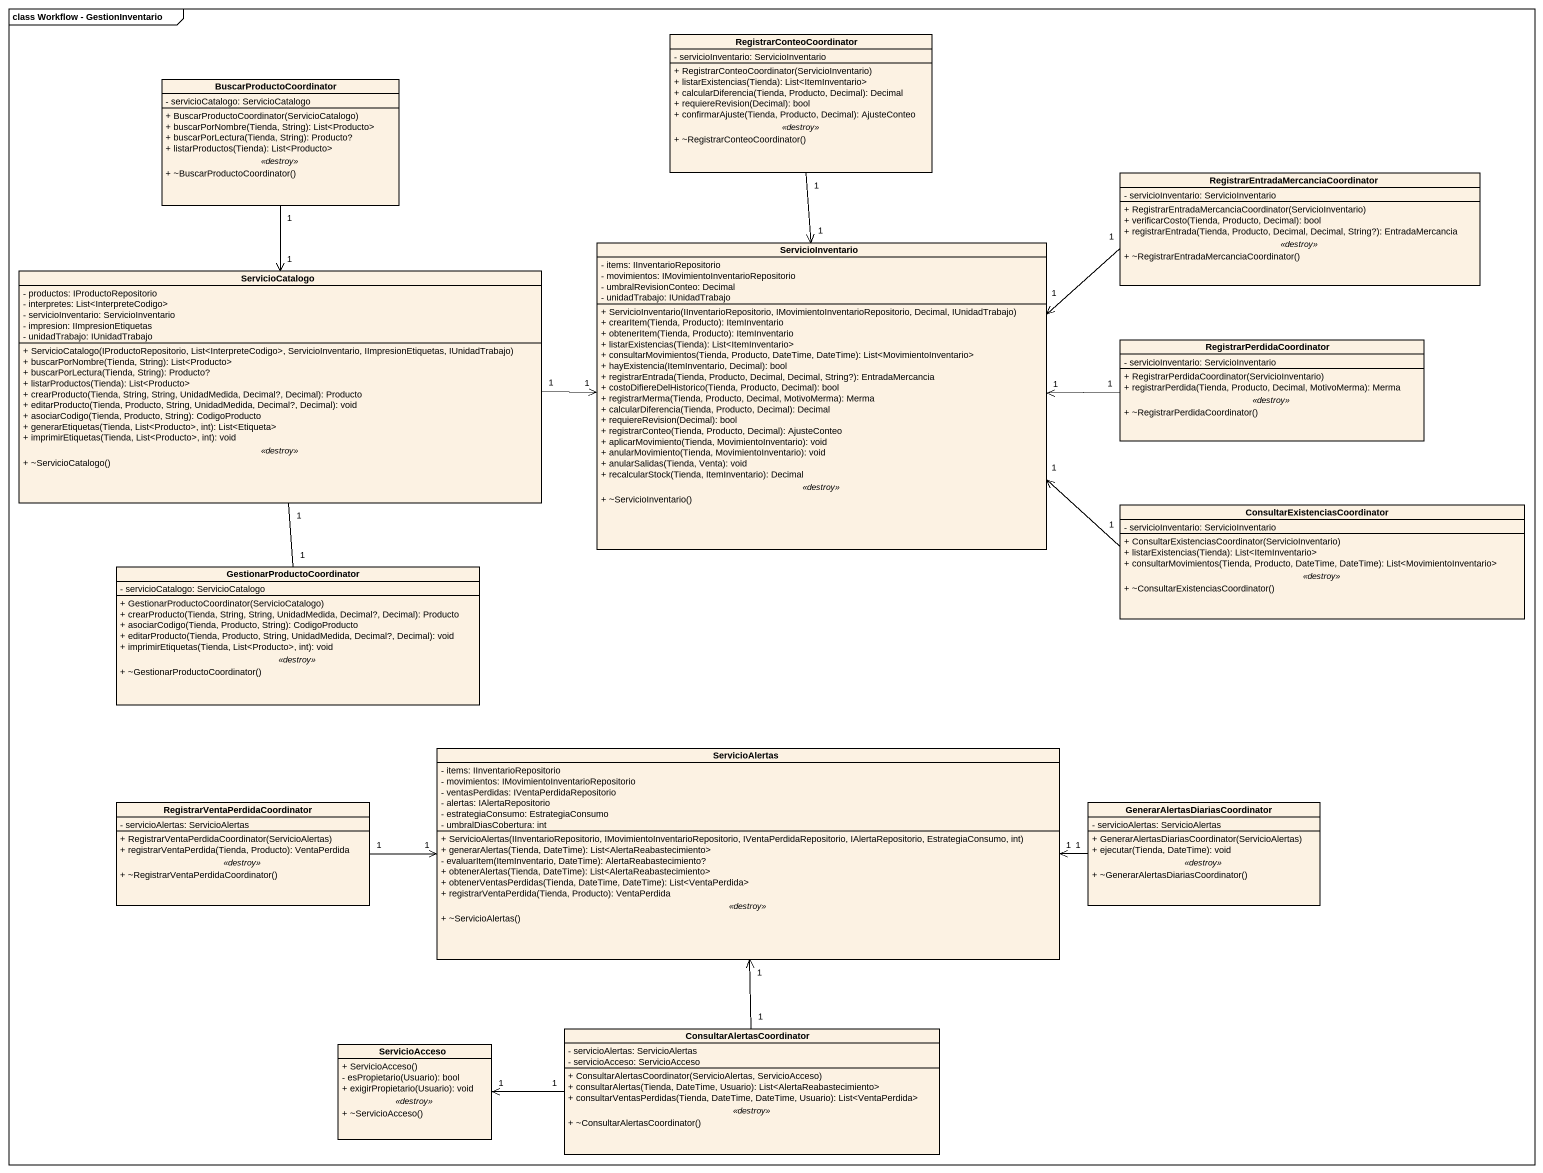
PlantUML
@startuml
mainframe class Workflow - GestionInventario
hide circle
hide empty members
skinparam classAttributeIconSize 0
class RegistrarConteoCoordinator {
  - servicioInventario: ServicioInventario
  --
  + RegistrarConteoCoordinator(ServicioInventario)
  + listarExistencias(Tienda): List<ItemInventario>
  + calcularDiferencia(Tienda, Producto, Decimal): Decimal
  + requiereRevision(Decimal): bool
  + confirmarAjuste(Tienda, Producto, Decimal): AjusteConteo
  .. <<destroy>> ..
  + ~RegistrarConteoCoordinator()
}
class BuscarProductoCoordinator {
  - servicioCatalogo: ServicioCatalogo
  --
  + BuscarProductoCoordinator(ServicioCatalogo)
  + buscarPorNombre(Tienda, String): List<Producto>
  + buscarPorLectura(Tienda, String): Producto?
  + listarProductos(Tienda): List<Producto>
  .. <<destroy>> ..
  + ~BuscarProductoCoordinator()
}
class "RegistrarEntradaMercanciaCoordinator" as RegistrarEntradaMercanciaCoo {
  - servicioInventario: ServicioInventario
  --
  + RegistrarEntradaMercanciaCoordinator(ServicioInventario)
  + verificarCosto(Tienda, Producto, Decimal): bool
  + registrarEntrada(Tienda, Producto, Decimal, Decimal, String?): EntradaMercancia
  .. <<destroy>> ..
  + ~RegistrarEntradaMercanciaCoordinator()
}
class ServicioInventario {
  - items: IInventarioRepositorio
  - movimientos: IMovimientoInventarioRepositorio
  - umbralRevisionConteo: Decimal
  - unidadTrabajo: IUnidadTrabajo
  --
  + ServicioInventario(IInventarioRepositorio, IMovimientoInventarioRepositorio, Decimal, IUnidadTrabajo)
  + crearItem(Tienda, Producto): ItemInventario
  + obtenerItem(Tienda, Producto): ItemInventario
  + listarExistencias(Tienda): List<ItemInventario>
  + consultarMovimientos(Tienda, Producto, DateTime, DateTime): List<MovimientoInventario>
  + hayExistencia(ItemInventario, Decimal): bool
  + registrarEntrada(Tienda, Producto, Decimal, Decimal, String?): EntradaMercancia
  + costoDifiereDelHistorico(Tienda, Producto, Decimal): bool
  + registrarMerma(Tienda, Producto, Decimal, MotivoMerma): Merma
  + calcularDiferencia(Tienda, Producto, Decimal): Decimal
  + requiereRevision(Decimal): bool
  + registrarConteo(Tienda, Producto, Decimal): AjusteConteo
  + aplicarMovimiento(Tienda, MovimientoInventario): void
  + anularMovimiento(Tienda, MovimientoInventario): void
  + anularSalidas(Tienda, Venta): void
  + recalcularStock(Tienda, ItemInventario): Decimal
  .. <<destroy>> ..
  + ~ServicioInventario()
}
class ServicioCatalogo {
  - productos: IProductoRepositorio
  - interpretes: List<InterpreteCodigo>
  - servicioInventario: ServicioInventario
  - impresion: IImpresionEtiquetas
  - unidadTrabajo: IUnidadTrabajo
  --
  + ServicioCatalogo(IProductoRepositorio, List<InterpreteCodigo>, ServicioInventario, IImpresionEtiquetas, IUnidadTrabajo)
  + buscarPorNombre(Tienda, String): List<Producto>
  + buscarPorLectura(Tienda, String): Producto?
  + listarProductos(Tienda): List<Producto>
  + crearProducto(Tienda, String, String, UnidadMedida, Decimal?, Decimal): Producto
  + editarProducto(Tienda, Producto, String, UnidadMedida, Decimal?, Decimal): void
  + asociarCodigo(Tienda, Producto, String): CodigoProducto
  + generarEtiquetas(Tienda, List<Producto>, int): List<Etiqueta>
  + imprimirEtiquetas(Tienda, List<Producto>, int): void
  .. <<destroy>> ..
  + ~ServicioCatalogo()
}
class RegistrarPerdidaCoordinator {
  - servicioInventario: ServicioInventario
  --
  + RegistrarPerdidaCoordinator(ServicioInventario)
  + registrarPerdida(Tienda, Producto, Decimal, MotivoMerma): Merma
  .. <<destroy>> ..
  + ~RegistrarPerdidaCoordinator()
}
class "ConsultarExistenciasCoordinator" as ConsultarExistenciasCoordina {
  - servicioInventario: ServicioInventario
  --
  + ConsultarExistenciasCoordinator(ServicioInventario)
  + listarExistencias(Tienda): List<ItemInventario>
  + consultarMovimientos(Tienda, Producto, DateTime, DateTime): List<MovimientoInventario>
  .. <<destroy>> ..
  + ~ConsultarExistenciasCoordinator()
}
class GestionarProductoCoordinator {
  - servicioCatalogo: ServicioCatalogo
  --
  + GestionarProductoCoordinator(ServicioCatalogo)
  + crearProducto(Tienda, String, String, UnidadMedida, Decimal?, Decimal): Producto
  + asociarCodigo(Tienda, Producto, String): CodigoProducto
  + editarProducto(Tienda, Producto, String, UnidadMedida, Decimal?, Decimal): void
  + imprimirEtiquetas(Tienda, List<Producto>, int): void
  .. <<destroy>> ..
  + ~GestionarProductoCoordinator()
}
class ServicioAlertas {
  - items: IInventarioRepositorio
  - movimientos: IMovimientoInventarioRepositorio
  - ventasPerdidas: IVentaPerdidaRepositorio
  - alertas: IAlertaRepositorio
  - estrategiaConsumo: EstrategiaConsumo
  - umbralDiasCobertura: int
  --
  + ServicioAlertas(IInventarioRepositorio, IMovimientoInventarioRepositorio, IVentaPerdidaRepositorio, IAlertaRepositorio, EstrategiaConsumo, int)
  + generarAlertas(Tienda, DateTime): List<AlertaReabastecimiento>
  - evaluarItem(ItemInventario, DateTime): AlertaReabastecimiento?
  + obtenerAlertas(Tienda, DateTime): List<AlertaReabastecimiento>
  + obtenerVentasPerdidas(Tienda, DateTime, DateTime): List<VentaPerdida>
  + registrarVentaPerdida(Tienda, Producto): VentaPerdida
  .. <<destroy>> ..
  + ~ServicioAlertas()
}
class "RegistrarVentaPerdidaCoordinator" as RegistrarVentaPerdidaCoordin {
  - servicioAlertas: ServicioAlertas
  --
  + RegistrarVentaPerdidaCoordinator(ServicioAlertas)
  + registrarVentaPerdida(Tienda, Producto): VentaPerdida
  .. <<destroy>> ..
  + ~RegistrarVentaPerdidaCoordinator()
}
class "GenerarAlertasDiariasCoordinator" as GenerarAlertasDiariasCoordin {
  - servicioAlertas: ServicioAlertas
  --
  + GenerarAlertasDiariasCoordinator(ServicioAlertas)
  + ejecutar(Tienda, DateTime): void
  .. <<destroy>> ..
  + ~GenerarAlertasDiariasCoordinator()
}
class ConsultarAlertasCoordinator {
  - servicioAlertas: ServicioAlertas
  - servicioAcceso: ServicioAcceso
  --
  + ConsultarAlertasCoordinator(ServicioAlertas, ServicioAcceso)
  + consultarAlertas(Tienda, DateTime, Usuario): List<AlertaReabastecimiento>
  + consultarVentasPerdidas(Tienda, DateTime, DateTime, Usuario): List<VentaPerdida>
  .. <<destroy>> ..
  + ~ConsultarAlertasCoordinator()
}
class ServicioAcceso {
  + ServicioAcceso()
  - esPropietario(Usuario): bool
  + exigirPropietario(Usuario): void
  .. <<destroy>> ..
  + ~ServicioAcceso()
}
RegistrarConteoCoordinator "1" --> "1" ServicioInventario
BuscarProductoCoordinator "1" --> "1" ServicioCatalogo
RegistrarEntradaMercanciaCoo "1" -left-> "1" ServicioInventario
ServicioCatalogo "1" -right-> "1" ServicioInventario
RegistrarPerdidaCoordinator "1" -left-> "1" ServicioInventario
ConsultarExistenciasCoordina "1" -left-> "1" ServicioInventario
GestionarProductoCoordinator "1" -up- "1" ServicioCatalogo
RegistrarVentaPerdidaCoordin "1" -right-> "1" ServicioAlertas
GenerarAlertasDiariasCoordin "1" -left-> "1" ServicioAlertas
ConsultarAlertasCoordinator "1" -up-> "1" ServicioAlertas
ConsultarAlertasCoordinator "1" -left-> "1" ServicioAcceso
@enduml
